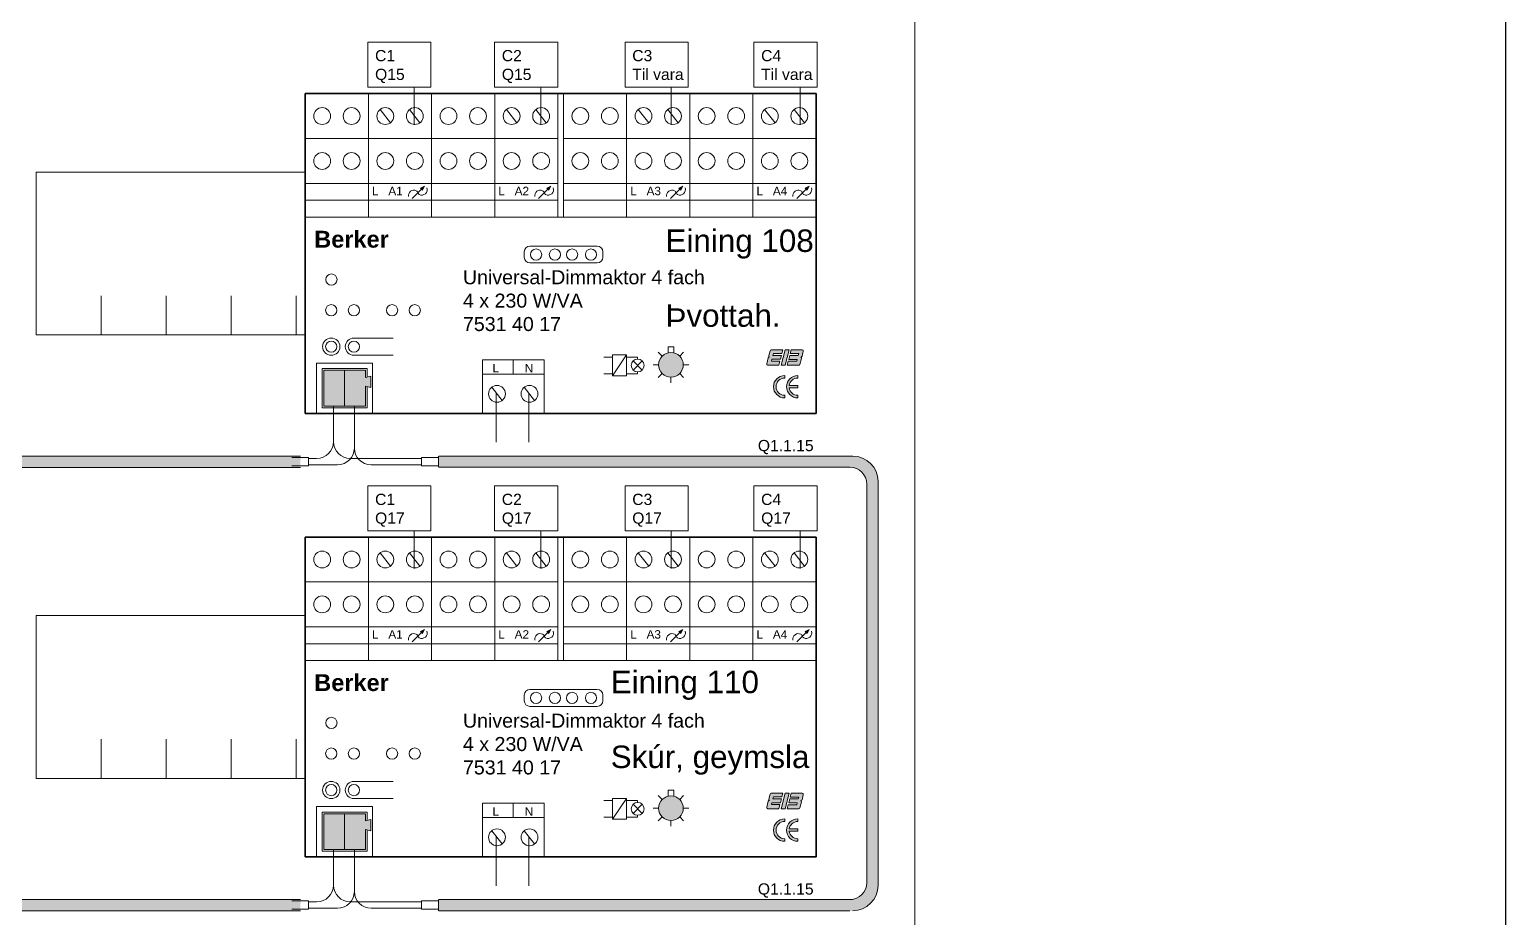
# Model space of a CAD drawing. Header units: millimetres. Extents: x -242231 to 419123, y -2399 to 525285.
# Drawn here: x -47420 to -42121, y 170437 to 173626 of the extents above; entities that cross this region are included whole.
import ezdxf

# ---------------------------------------------------------------- set-up
doc = ezdxf.new("R2010")
doc.units = ezdxf.units.MM
for name, color, linetype, lineweight in [('R-635 Töfluteikning', 7, 'Continuous', 15), ('R-635 Töfluteikning dinskinna', 32, 'Continuous', 15), ('R-635 Töfluteikning þunt', 251, 'Continuous', 20), ('R-635 Töfluteikning þykkt', 7, 'Continuous', 35), ('Texti', 3, 'Continuous', 20)]:
    doc.layers.add(name, color=color, linetype=linetype, lineweight=lineweight)
doc.styles.get("Standard").update_dxf_attribs({"font": 'arial.ttf'})

msp = doc.modelspace()

# ---------------------------------------------------------------- hatches: boundary and pattern name
at = {"layer": 'R-635 Töfluteikning'}
h = msp.add_hatch(color=256, dxfattribs=at)
h.dxf.hatch_style = 1
h.paths.add_polyline_path([(-46001.329, 173063.778), (-46015.755, 173056.699), (-46008.407, 173049.351)])
h = msp.add_hatch(color=256, dxfattribs=at)
h.dxf.hatch_style = 1
h.paths.add_polyline_path([(-45547.819, 173063.778), (-45562.245, 173056.699), (-45554.897, 173049.351)])
h = msp.add_hatch(color=256, dxfattribs=at)
h.dxf.hatch_style = 1
h.paths.add_polyline_path([(-45074.307, 173063.778), (-45088.733, 173056.699), (-45081.385, 173049.351)])
h = msp.add_hatch(color=256, dxfattribs=at)
h.dxf.hatch_style = 1
h.paths.add_polyline_path([(-44620.797, 173063.778), (-44635.224, 173056.699), (-44627.876, 173049.351)])
h = msp.add_hatch(color=256, dxfattribs=at)
h.dxf.hatch_style = 1
h.paths.add_polyline_path([(-45072.395, 172422.105, 1), (-45160.854, 172422.105, 1)])
h = msp.add_hatch(color=5, dxfattribs=at)
h.dxf.hatch_style = 1
h.paths.add_polyline_path([(-44756.719, 172475.709, 0.34332994), (-44760.627, 172472.667), (-44765.055, 172455.171, 0.40171035), (-44762.303, 172450.32, 0.38359925), (-44767.173, 172446.805), (-44772.579, 172425.447, 0.4888375), (-44768.671, 172420.427), (-44728.899, 172420.427), (-44725.239, 172434.885), (-44755.943, 172434.885), (-44754.076, 172441.961), (-44723.448, 172441.961), (-44719.916, 172455.915), (-44750.394, 172455.915), (-44748.687, 172462.384), (-44718.278, 172462.384), (-44714.906, 172475.709)])
h.paths.add_polyline_path([(-44720.554, 172420.427), (-44706.624, 172420.427), (-44692.63, 172475.709), (-44706.56, 172475.709)])
h.paths.add_polyline_path([(-44685.381, 172475.709), (-44688.801, 172462.199), (-44658.097, 172462.199), (-44659.734, 172455.73), (-44690.212, 172455.73), (-44693.894, 172441.776), (-44663.19, 172441.776), (-44665.057, 172434.7), (-44695.761, 172434.7), (-44699.374, 172420.427), (-44657.477, 172420.427, 0.34332994), (-44653.569, 172423.469), (-44648.228, 172444.568, 0.35094923), (-44650.315, 172449.154), (-44650.095, 172449.589, 0.34332994), (-44646.187, 172452.631), (-44641.617, 172470.689, 0.4888375), (-44645.525, 172475.709)])
h = msp.add_hatch(color=3, dxfattribs=at)
h.dxf.hatch_style = 1
h.paths.add_polyline_path([(-46362.467, 172273.164), (-46287.89, 172273.164), (-46287.89, 172402.162), (-46362.467, 172402.162)])
h = msp.add_hatch(color=1, dxfattribs=at)
h.dxf.hatch_style = 1
h.paths.add_polyline_path([(-46213.313, 172345.435), (-46193.817, 172340.589), (-46193.817, 172380.901), (-46213.313, 172376.056), (-46213.313, 172402.162), (-46287.89, 172402.162), (-46287.89, 172273.164), (-46213.313, 172273.164)])
h = msp.add_hatch(color=256, dxfattribs=at)
h.dxf.hatch_style = 1
h.paths.add_polyline_path([(-44708.413, 172303.242), (-44708.413, 172312.66, -1), (-44708.413, 172374.449), (-44708.413, 172383.866, 1)])
h.paths.add_polyline_path([(-44661.439, 172374.449), (-44661.439, 172383.866, 1), (-44661.439, 172303.242), (-44661.439, 172312.66, -0.37450812), (-44692.043, 172339.322), (-44661.439, 172339.322), (-44661.439, 172347.787), (-44692.043, 172347.787, -0.37450812)])
h = msp.add_hatch(color=3, dxfattribs=at)
h.dxf.hatch_style = 1
h.paths.add_polyline_path([(-46446.914, 172053.432), (-46446.914, 172073.588), (-46446.128, 172093.744), (-49920.218, 172093.744), (-49920.218, 172073.588), (-49920.218, 172053.432)])
h = msp.add_hatch(color=3, dxfattribs=at)
h.dxf.hatch_style = 1
edge = h.paths.add_edge_path()
edge.add_line((-45949.67, 172092.683), (-45949.444, 172052.371))
edge.add_line((-45949.444, 172052.371), (-44552.077, 172052.371))
edge.add_line((-44552.077, 172052.371), (-44473.619, 172052.371))
edge.add_arc((-44473.619, 171991.903), 60.468, 0, 90, ccw=False)
edge.add_line((-44413.151, 171991.903), (-44413.151, 170560.829))
edge.add_arc((-44473.619, 170560.829), 60.468, 270, 360, ccw=False)
edge.add_line((-44473.619, 170500.361), (-45948.921, 170500.361))
edge.add_line((-45948.921, 170500.361), (-45948.921, 170480.205))
edge.add_line((-45948.921, 170480.205), (-45948.921, 170460.049))
edge.add_line((-45948.921, 170460.049), (-44463.541, 170460.049))
edge.add_arc((-44463.541, 170550.751), 90.702, 270, 360)
edge.add_line((-44372.839, 170550.751), (-44372.839, 172001.981))
edge.add_arc((-44463.541, 172001.981), 90.702, 0, 90)
edge.add_line((-44463.541, 172092.683), (-45949.67, 172092.683))
h = msp.add_hatch(color=256, dxfattribs=at)
h.dxf.hatch_style = 1
h.paths.add_polyline_path([(-46001.329, 171471.408), (-46015.755, 171464.329), (-46008.407, 171456.981)])
h = msp.add_hatch(color=256, dxfattribs=at)
h.dxf.hatch_style = 1
h.paths.add_polyline_path([(-45547.819, 171471.408), (-45562.245, 171464.329), (-45554.897, 171456.981)])
h = msp.add_hatch(color=256, dxfattribs=at)
h.dxf.hatch_style = 1
h.paths.add_polyline_path([(-45074.307, 171471.408), (-45088.733, 171464.329), (-45081.385, 171456.981)])
h = msp.add_hatch(color=256, dxfattribs=at)
h.dxf.hatch_style = 1
h.paths.add_polyline_path([(-44620.797, 171471.408), (-44635.224, 171464.329), (-44627.876, 171456.981)])
h = msp.add_hatch(color=256, dxfattribs=at)
h.dxf.hatch_style = 1
h.paths.add_polyline_path([(-45072.395, 170829.735, 1), (-45160.854, 170829.735, 1)])
h = msp.add_hatch(color=5, dxfattribs=at)
h.dxf.hatch_style = 1
h.paths.add_polyline_path([(-44756.719, 170883.339, 0.34332994), (-44760.627, 170880.297), (-44765.055, 170862.801, 0.40171035), (-44762.303, 170857.95, 0.38359925), (-44767.173, 170854.435), (-44772.579, 170833.077, 0.4888375), (-44768.671, 170828.057), (-44728.899, 170828.057), (-44725.239, 170842.515), (-44755.943, 170842.515), (-44754.076, 170849.591), (-44723.448, 170849.591), (-44719.916, 170863.545), (-44750.394, 170863.545), (-44748.687, 170870.014), (-44718.278, 170870.014), (-44714.906, 170883.339)])
h.paths.add_polyline_path([(-44720.554, 170828.057), (-44706.624, 170828.057), (-44692.63, 170883.339), (-44706.56, 170883.339)])
h.paths.add_polyline_path([(-44685.381, 170883.339), (-44688.801, 170869.829), (-44658.097, 170869.829), (-44659.734, 170863.36), (-44690.212, 170863.36), (-44693.894, 170849.406), (-44663.19, 170849.406), (-44665.057, 170842.33), (-44695.761, 170842.33), (-44699.374, 170828.057), (-44657.477, 170828.057, 0.34332994), (-44653.569, 170831.099), (-44648.228, 170852.198, 0.35094923), (-44650.315, 170856.784), (-44650.095, 170857.219, 0.34332994), (-44646.187, 170860.261), (-44641.617, 170878.319, 0.4888375), (-44645.525, 170883.339)])
h = msp.add_hatch(color=3, dxfattribs=at)
h.dxf.hatch_style = 1
h.paths.add_polyline_path([(-46362.467, 170680.794), (-46287.89, 170680.794), (-46287.89, 170809.792), (-46362.467, 170809.792)])
h = msp.add_hatch(color=1, dxfattribs=at)
h.dxf.hatch_style = 1
h.paths.add_polyline_path([(-46213.313, 170753.065), (-46193.817, 170748.22), (-46193.817, 170788.532), (-46213.313, 170783.686), (-46213.313, 170809.792), (-46287.89, 170809.792), (-46287.89, 170680.794), (-46213.313, 170680.794)])
h = msp.add_hatch(color=256, dxfattribs=at)
h.dxf.hatch_style = 1
h.paths.add_polyline_path([(-44708.413, 170710.872), (-44708.413, 170720.29, -1), (-44708.413, 170782.079), (-44708.413, 170791.496, 1)])
h.paths.add_polyline_path([(-44661.439, 170782.079), (-44661.439, 170791.496, 1), (-44661.439, 170710.872), (-44661.439, 170720.29, -0.37450812), (-44692.043, 170746.952), (-44661.439, 170746.952), (-44661.439, 170755.417), (-44692.043, 170755.417, -0.37450812)])
h = msp.add_hatch(color=3, dxfattribs=at)
h.dxf.hatch_style = 1
h.paths.add_polyline_path([(-46446.914, 170461.244), (-46446.914, 170481.4), (-46446.128, 170501.556), (-49920.218, 170501.556), (-49920.218, 170481.4), (-49920.218, 170461.244)])

# ---------------------------------------------------------------- linework, layer by layer
at = {"color": 7, "linetype": 'Continuous', "lineweight": 25}
msp.add_line((-42120.554, 182180.713), (-42120.554, 166182.861), dxfattribs=at)
at = {"layer": 'R-635 Töfluteikning'}
for p, q in [((-44241.144, 180472.786), (-44241.144, 168208.62)), ((-46204.977, 173419.472), (-46204.977, 173580.72)), ((-46204.977, 173580.72), (-45978.223, 173580.72)), ((-45978.223, 173580.72), (-45978.223, 173419.472)), ((-45749.995, 173419.472), (-45749.995, 173580.72)), ((-45749.995, 173580.72), (-45523.24, 173580.72)), ((-45523.24, 173580.72), (-45523.24, 173419.472)), ((-45281.629, 173419.472), (-45281.629, 173580.72)), ((-45281.629, 173580.72), (-45054.875, 173580.72)), ((-45054.875, 173580.72), (-45054.875, 173419.472)), ((-44818.94, 173419.472), (-44818.94, 173580.72)), ((-44818.94, 173580.72), (-44592.185, 173580.72)), ((-44592.185, 173580.72), (-44592.185, 173419.472)), ((-45978.223, 173419.472), (-46204.977, 173419.472)), ((-46202.712, 172952.557), (-46202.712, 173395.988)), ((-46038.69, 173284.436), (-46038.69, 173419.472)), ((-45975.957, 173395.988), (-45975.957, 172952.557)), ((-45523.24, 173419.472), (-45749.995, 173419.472)), ((-45749.202, 172952.557), (-45749.202, 173395.988)), ((-45583.708, 173284.436), (-45583.708, 173419.472)), ((-45522.447, 172952.557), (-45522.447, 173395.988)), ((-45502.445, 172952.557), (-45502.445, 173395.988)), ((-45054.875, 173419.472), (-45281.629, 173419.472)), ((-45275.69, 172952.557), (-45275.69, 173395.988)), ((-45115.342, 173284.436), (-45115.342, 173419.472)), ((-45048.935, 173395.988), (-45048.935, 172952.557)), ((-44822.18, 172952.557), (-44822.18, 173395.988)), ((-44592.185, 173419.472), (-44818.94, 173419.472)), ((-44652.653, 173284.436), (-44652.653, 173419.472)), ((-46429.466, 173234.74), (-45522.447, 173234.74)), ((-45502.445, 173234.74), (-44595.425, 173234.74)), ((-46429.466, 173073.492), (-45522.447, 173073.492)), ((-45502.445, 173073.492), (-44595.425, 173073.492)), ((-46429.466, 173013.024), (-45522.447, 173013.024)), ((-46045.413, 173019.693), (-46012.081, 173053.025)), ((-46001.329, 173063.778), (-46015.755, 173056.699)), ((-46015.755, 173056.699), (-46008.407, 173049.351)), ((-46001.329, 173063.778), (-46008.407, 173049.351)), ((-45591.903, 173019.693), (-45558.571, 173053.025)), ((-45547.819, 173063.778), (-45562.245, 173056.699)), ((-45562.245, 173056.699), (-45554.897, 173049.351)), ((-45547.819, 173063.778), (-45554.897, 173049.351)), ((-44595.425, 173013.024), (-45502.445, 173013.024)), ((-45118.391, 173019.693), (-45085.059, 173053.025)), ((-45074.307, 173063.778), (-45088.733, 173056.699)), ((-45088.733, 173056.699), (-45081.385, 173049.351)), ((-45074.307, 173063.778), (-45081.385, 173049.351)), ((-44664.882, 173019.693), (-44631.55, 173053.025)), ((-44620.797, 173063.778), (-44635.224, 173056.699)), ((-44635.224, 173056.699), (-44627.876, 173049.351)), ((-44620.797, 173063.778), (-44627.876, 173049.351)), ((-46429.466, 172952.557), (-44595.425, 172952.557)), ((-45643.383, 172828.213), (-45643.383, 172808.057)), ((-45502.291, 172848.369), (-45623.227, 172848.369)), ((-45502.291, 172848.369), (-45381.355, 172848.369)), ((-45361.199, 172828.213), (-45361.199, 172808.057)), ((-45381.355, 172787.901), (-45623.227, 172787.901)), ((-46254.868, 172518.187), (-46113.776, 172518.187)), ((-45106.546, 172486.49), (-45126.702, 172486.49)), ((-45126.702, 172486.49), (-45126.702, 172465.171)), ((-45106.546, 172486.49), (-45106.546, 172465.171)), ((-46254.868, 172456.443), (-46113.776, 172456.443)), ((-45793.852, 172388.189), (-45793.852, 172440.431)), ((-45793.852, 172440.431), (-45572.136, 172440.431)), ((-45682.994, 172440.431), (-45682.994, 172388.189)), ((-45572.136, 172440.431), (-45572.136, 172388.189)), ((-45357.248, 172450.032), (-45327.014, 172450.032)), ((-45357.248, 172450.032), (-45327.014, 172450.032)), ((-45327.014, 172457.406), (-45327.014, 172382.191)), ((-45327.014, 172457.406), (-45276.624, 172457.406)), ((-45327.014, 172382.191), (-45276.624, 172457.406)), ((-45276.624, 172382.191), (-45276.624, 172457.406)), ((-45276.624, 172450.032), (-45236.312, 172450.032)), ((-45219.944, 172403.431), (-45252.679, 172436.166)), ((-45252.679, 172403.431), (-45219.944, 172436.166)), ((-45236.312, 172450.032), (-45236.312, 172442.946)), ((-45147.899, 172453.38), (-45162.152, 172467.632)), ((-45085.349, 172453.38), (-45071.097, 172467.632)), ((-46389.154, 172247.097), (-46389.154, 172428.501)), ((-46389.154, 172428.501), (-46187.595, 172428.501)), ((-46362.952, 172273.3), (-46362.952, 172402.298)), ((-46362.952, 172402.298), (-46213.797, 172402.298)), ((-46288.375, 172402.298), (-46288.375, 172273.3)), ((-46213.797, 172402.298), (-46213.797, 172376.192)), ((-46213.797, 172376.192), (-46194.301, 172381.038)), ((-46194.301, 172381.038), (-46194.301, 172340.726)), ((-46187.595, 172428.501), (-46187.595, 172247.097)), ((-45793.852, 172247.097), (-45793.852, 172388.189)), ((-45793.852, 172388.189), (-45572.136, 172388.189)), ((-45572.136, 172388.189), (-45572.136, 172247.097)), ((-45327.014, 172389.564), (-45357.248, 172389.564)), ((-45327.014, 172382.191), (-45276.624, 172382.191)), ((-45236.312, 172389.564), (-45276.624, 172389.564)), ((-45236.312, 172396.651), (-45236.312, 172389.564)), ((-45160.854, 172422.105), (-45181.01, 172422.105)), ((-45147.899, 172390.83), (-45162.152, 172376.577)), ((-45116.624, 172377.875), (-45116.624, 172357.719)), ((-45085.349, 172390.83), (-45071.097, 172376.577)), ((-45072.395, 172422.105), (-45052.239, 172422.105)), ((-44708.413, 172374.449), (-44708.413, 172383.866)), ((-44661.439, 172374.449), (-44661.439, 172383.866)), ((-46213.797, 172345.571), (-46213.797, 172273.3)), ((-46213.797, 172345.571), (-46194.301, 172340.726)), ((-44692.043, 172347.787), (-44661.439, 172347.787)), ((-44692.043, 172339.322), (-44661.439, 172339.322)), ((-44661.439, 172339.322), (-44661.439, 172347.787)), ((-46362.952, 172273.3), (-46213.797, 172273.3)), ((-44708.413, 172303.242), (-44708.413, 172312.66)), ((-44661.439, 172303.242), (-44661.439, 172312.66)), ((-46417.392, 172089.37), (-46477.86, 172089.37)), ((-46417.392, 172059.136), (-46477.86, 172059.136)), ((-46417.392, 172089.37), (-46417.392, 172059.136)), ((-46011.765, 172089.37), (-46011.765, 172059.136)), ((-46011.765, 172089.37), (-45951.297, 172089.37)), ((-46011.765, 172059.136), (-45951.297, 172059.136)), ((-46204.977, 171825.878), (-46204.977, 171987.126)), ((-46204.977, 171987.126), (-45978.223, 171987.126)), ((-45978.223, 171987.126), (-45978.223, 171825.878)), ((-45749.995, 171825.878), (-45749.995, 171987.126)), ((-45749.995, 171987.126), (-45523.24, 171987.126)), ((-45523.24, 171987.126), (-45523.24, 171825.878)), ((-45281.629, 171825.878), (-45281.629, 171987.126)), ((-45281.629, 171987.126), (-45054.875, 171987.126)), ((-45054.875, 171987.126), (-45054.875, 171825.878)), ((-44818.94, 171825.878), (-44818.94, 171987.126)), ((-44818.94, 171987.126), (-44592.185, 171987.126)), ((-44592.185, 171987.126), (-44592.185, 171825.878)), ((-45978.223, 171825.878), (-46204.977, 171825.878)), ((-46202.712, 171360.187), (-46202.712, 171803.618)), ((-46038.69, 171690.842), (-46038.69, 171825.878)), ((-45975.957, 171803.618), (-45975.957, 171360.187)), ((-45523.24, 171825.878), (-45749.995, 171825.878)), ((-45749.202, 171360.187), (-45749.202, 171803.618)), ((-45583.708, 171690.842), (-45583.708, 171825.878)), ((-45522.447, 171360.187), (-45522.447, 171803.618)), ((-45502.445, 171360.187), (-45502.445, 171803.618)), ((-45054.875, 171825.878), (-45281.629, 171825.878)), ((-45275.69, 171360.187), (-45275.69, 171803.618)), ((-45115.342, 171690.842), (-45115.342, 171825.878)), ((-45048.935, 171803.618), (-45048.935, 171360.187)), ((-44822.18, 171360.187), (-44822.18, 171803.618)), ((-44592.185, 171825.878), (-44818.94, 171825.878)), ((-44652.653, 171690.842), (-44652.653, 171825.878)), ((-46429.466, 171642.37), (-45522.447, 171642.37)), ((-45502.445, 171642.37), (-44595.425, 171642.37)), ((-46429.466, 171481.122), (-45522.447, 171481.122)), ((-45502.445, 171481.122), (-44595.425, 171481.122)), ((-46045.413, 171427.323), (-46012.081, 171460.655)), ((-46001.329, 171471.408), (-46015.755, 171464.329)), ((-46015.755, 171464.329), (-46008.407, 171456.981)), ((-46001.329, 171471.408), (-46008.407, 171456.981)), ((-45591.903, 171427.323), (-45558.571, 171460.655)), ((-45547.819, 171471.408), (-45562.245, 171464.329)), ((-45562.245, 171464.329), (-45554.897, 171456.981)), ((-45547.819, 171471.408), (-45554.897, 171456.981)), ((-45118.391, 171427.323), (-45085.059, 171460.655)), ((-45074.307, 171471.408), (-45088.733, 171464.329)), ((-45088.733, 171464.329), (-45081.385, 171456.981)), ((-45074.307, 171471.408), (-45081.385, 171456.981)), ((-44664.882, 171427.323), (-44631.55, 171460.655)), ((-44620.797, 171471.408), (-44635.224, 171464.329)), ((-44635.224, 171464.329), (-44627.876, 171456.981)), ((-44620.797, 171471.408), (-44627.876, 171456.981)), ((-46429.466, 171420.655), (-45522.447, 171420.655)), ((-44595.425, 171420.655), (-45502.445, 171420.655)), ((-46429.466, 171360.187), (-44595.425, 171360.187)), ((-45643.383, 171235.843), (-45643.383, 171215.687)), ((-45502.291, 171255.999), (-45623.227, 171255.999)), ((-45502.291, 171255.999), (-45381.355, 171255.999)), ((-45361.199, 171235.843), (-45361.199, 171215.687)), ((-45381.355, 171195.531), (-45623.227, 171195.531)), ((-46254.868, 170925.817), (-46113.776, 170925.817)), ((-45106.546, 170894.12), (-45126.702, 170894.12)), ((-45126.702, 170894.12), (-45126.702, 170872.801)), ((-45106.546, 170894.12), (-45106.546, 170872.801)), ((-46254.868, 170864.073), (-46113.776, 170864.073)), ((-45793.852, 170795.819), (-45793.852, 170848.061)), ((-45793.852, 170848.061), (-45572.136, 170848.061)), ((-45682.994, 170848.061), (-45682.994, 170795.819)), ((-45572.136, 170848.061), (-45572.136, 170795.819)), ((-45357.248, 170857.662), (-45327.014, 170857.662)), ((-45357.248, 170857.662), (-45327.014, 170857.662)), ((-45327.014, 170865.036), (-45327.014, 170789.821)), ((-45327.014, 170865.036), (-45276.624, 170865.036)), ((-45327.014, 170789.821), (-45276.624, 170865.036)), ((-45276.624, 170789.821), (-45276.624, 170865.036)), ((-45276.624, 170857.662), (-45236.312, 170857.662)), ((-45219.944, 170811.061), (-45252.679, 170843.796)), ((-45252.679, 170811.061), (-45219.944, 170843.796)), ((-45236.312, 170857.662), (-45236.312, 170850.576)), ((-45147.899, 170861.01), (-45162.152, 170875.262)), ((-45085.349, 170861.01), (-45071.097, 170875.262)), ((-46389.154, 170654.727), (-46389.154, 170836.131)), ((-46389.154, 170836.131), (-46187.595, 170836.131)), ((-46362.952, 170680.93), (-46362.952, 170809.928)), ((-46362.952, 170809.928), (-46213.797, 170809.928)), ((-46288.375, 170809.928), (-46288.375, 170680.93)), ((-46213.797, 170809.928), (-46213.797, 170783.822)), ((-46213.797, 170783.822), (-46194.301, 170788.668)), ((-46194.301, 170788.668), (-46194.301, 170748.356)), ((-46187.595, 170836.131), (-46187.595, 170654.727)), ((-45793.852, 170654.727), (-45793.852, 170795.819)), ((-45793.852, 170795.819), (-45572.136, 170795.819)), ((-45572.136, 170795.819), (-45572.136, 170654.727)), ((-45327.014, 170797.194), (-45357.248, 170797.194)), ((-45327.014, 170789.821), (-45276.624, 170789.821)), ((-45236.312, 170797.194), (-45276.624, 170797.194)), ((-45236.312, 170804.281), (-45236.312, 170797.194)), ((-45160.854, 170829.735), (-45181.01, 170829.735)), ((-45147.899, 170798.46), (-45162.152, 170784.207)), ((-45085.349, 170798.46), (-45071.097, 170784.207)), ((-45072.395, 170829.735), (-45052.239, 170829.735)), ((-44708.413, 170782.079), (-44708.413, 170791.496)), ((-44661.439, 170782.079), (-44661.439, 170791.496)), ((-46213.797, 170753.201), (-46213.797, 170680.93)), ((-46213.797, 170753.201), (-46194.301, 170748.356)), ((-45116.624, 170785.505), (-45116.624, 170765.349)), ((-44692.043, 170755.417), (-44661.439, 170755.417)), ((-44692.043, 170746.952), (-44661.439, 170746.952)), ((-44661.439, 170746.952), (-44661.439, 170755.417)), ((-46362.952, 170680.93), (-46213.797, 170680.93)), ((-44708.413, 170710.872), (-44708.413, 170720.29)), ((-44661.439, 170710.872), (-44661.439, 170720.29)), ((-46417.392, 170497), (-46477.86, 170497)), ((-46417.392, 170497), (-46417.392, 170466.766)), ((-46011.765, 170497), (-46011.765, 170466.766)), ((-46011.765, 170497), (-45951.297, 170497)), ((-46417.392, 170466.766), (-46477.86, 170466.766)), ((-46011.765, 170466.766), (-45951.297, 170466.766))]:
    msp.add_line(p, q, dxfattribs=at)
at = {"layer": 'R-635 Töfluteikning', "color": 5}
for p, q in [((-44767.096, 172447.109), (-44772.579, 172425.447)), ((-44760.627, 172472.667), (-44765.055, 172455.171)), ((-44762.449, 172450.367), (-44762.46, 172450.334)), ((-44756.719, 172475.709), (-44714.906, 172475.709)), ((-44754.076, 172441.961), (-44755.943, 172434.885)), ((-44725.239, 172434.885), (-44755.943, 172434.885)), ((-44723.372, 172441.961), (-44754.076, 172441.961)), ((-44748.687, 172462.384), (-44750.394, 172455.915)), ((-44750.394, 172455.915), (-44719.916, 172455.915)), ((-44718.278, 172462.384), (-44748.687, 172462.384)), ((-44725.239, 172434.885), (-44728.899, 172420.427)), ((-44719.916, 172455.915), (-44723.448, 172441.961)), ((-44706.56, 172475.709), (-44720.554, 172420.427)), ((-44714.906, 172475.709), (-44718.278, 172462.384)), ((-44692.63, 172475.709), (-44706.624, 172420.427)), ((-44706.56, 172475.709), (-44692.63, 172475.709)), ((-44695.761, 172434.7), (-44699.374, 172420.427)), ((-44665.057, 172434.7), (-44695.761, 172434.7)), ((-44690.212, 172455.73), (-44693.894, 172441.776)), ((-44663.19, 172441.776), (-44693.894, 172441.776)), ((-44690.212, 172455.73), (-44659.734, 172455.73)), ((-44685.381, 172475.709), (-44688.801, 172462.199)), ((-44658.097, 172462.199), (-44688.801, 172462.199)), ((-44685.381, 172475.709), (-44645.525, 172475.709)), ((-44663.19, 172441.776), (-44665.057, 172434.7)), ((-44658.097, 172462.199), (-44659.734, 172455.73)), ((-44653.569, 172423.469), (-44648.228, 172444.568)), ((-44650.095, 172449.589), (-44650.315, 172449.154)), ((-44641.617, 172470.689), (-44646.187, 172452.631)), ((-44728.899, 172420.427), (-44768.671, 172420.427)), ((-44706.624, 172420.427), (-44720.554, 172420.427)), ((-44699.374, 172420.427), (-44657.477, 172420.427)), ((-45627.494, 172318.773), (-45627.494, 172143.745)), ((-44767.096, 170854.739), (-44772.579, 170833.077)), ((-44760.627, 170880.297), (-44765.055, 170862.801)), ((-44762.449, 170857.997), (-44762.46, 170857.964)), ((-44756.719, 170883.339), (-44714.906, 170883.339)), ((-44754.076, 170849.591), (-44755.943, 170842.515)), ((-44725.239, 170842.515), (-44755.943, 170842.515)), ((-44723.372, 170849.591), (-44754.076, 170849.591)), ((-44748.687, 170870.014), (-44750.394, 170863.545)), ((-44750.394, 170863.545), (-44719.916, 170863.545)), ((-44718.278, 170870.014), (-44748.687, 170870.014)), ((-44725.239, 170842.515), (-44728.899, 170828.057)), ((-44719.916, 170863.545), (-44723.448, 170849.591)), ((-44706.56, 170883.339), (-44720.554, 170828.057)), ((-44714.906, 170883.339), (-44718.278, 170870.014)), ((-44692.63, 170883.339), (-44706.624, 170828.057)), ((-44706.56, 170883.339), (-44692.63, 170883.339)), ((-44695.761, 170842.33), (-44699.374, 170828.057)), ((-44665.057, 170842.33), (-44695.761, 170842.33)), ((-44690.212, 170863.36), (-44693.894, 170849.406)), ((-44663.19, 170849.406), (-44693.894, 170849.406)), ((-44690.212, 170863.36), (-44659.734, 170863.36)), ((-44685.381, 170883.339), (-44688.801, 170869.829)), ((-44658.097, 170869.829), (-44688.801, 170869.829)), ((-44685.381, 170883.339), (-44645.525, 170883.339)), ((-44663.19, 170849.406), (-44665.057, 170842.33)), ((-44658.097, 170869.829), (-44659.734, 170863.36)), ((-44653.569, 170831.099), (-44648.228, 170852.198)), ((-44650.095, 170857.219), (-44650.315, 170856.784)), ((-44641.617, 170878.319), (-44646.187, 170860.261)), ((-44728.899, 170828.057), (-44768.671, 170828.057)), ((-44706.624, 170828.057), (-44720.554, 170828.057)), ((-44699.374, 170828.057), (-44657.477, 170828.057)), ((-45627.494, 170726.403), (-45627.494, 170551.376))]:
    msp.add_line(p, q, dxfattribs=at)
at = {"layer": 'R-635 Töfluteikning', "color": 3}
for p, q in [((-46328.203, 172274.655), (-46328.203, 172146.137)), ((-46446.128, 172093.744), (-49920.218, 172093.744)), ((-46417.392, 172085.669), (-46388.671, 172085.669)), ((-46011.765, 172085.669), (-46267.735, 172085.669)), ((-45951.297, 172074.253), (-45951.297, 172094.409)), ((-45951.297, 172074.253), (-45951.297, 172054.097)), ((-45950.38, 172094.409), (-44836.005, 172094.409)), ((-44922.87, 172094.409), (-44463.956, 172094.409)), ((-44922.87, 172094.409), (-44871.658, 172094.409)), ((-49920.218, 172053.432), (-46447.011, 172053.432)), ((-45949.444, 172054.097), (-44871.371, 172054.097)), ((-44922.87, 172054.097), (-44474.034, 172054.097)), ((-44922.87, 172054.097), (-44860.236, 172054.097)), ((-44413.566, 171993.629), (-44413.566, 170562.554)), ((-44373.254, 172003.707), (-44373.254, 170552.476)), ((-46328.203, 170682.285), (-46328.203, 170553.767)), ((-46446.128, 170501.556), (-49920.218, 170501.556)), ((-46417.392, 170493.3), (-46388.671, 170493.3)), ((-46011.765, 170493.3), (-46267.735, 170493.3)), ((-45951.297, 170481.883), (-45951.297, 170502.039)), ((-45951.297, 170481.883), (-45951.297, 170461.727)), ((-45950.38, 170502.039), (-44873.265, 170502.039)), ((-44922.87, 170502.039), (-44463.956, 170502.039)), ((-44922.87, 170502.039), (-44871.658, 170502.039)), ((-49920.218, 170461.244), (-46447.011, 170461.244)), ((-45949.444, 170461.727), (-44901.461, 170461.727)), ((-44922.87, 170461.727), (-44474.034, 170461.727)), ((-44922.87, 170461.727), (-44860.236, 170461.727))]:
    msp.add_line(p, q, dxfattribs=at)
at = {"layer": 'R-635 Töfluteikning', "color": 1}
for p, q in [((-46253.389, 172274.655), (-46253.389, 172123.304)), ((-46417.392, 172062.836), (-46313.857, 172062.836)), ((-46011.765, 172062.836), (-46192.921, 172062.836)), ((-46253.389, 170682.285), (-46253.389, 170530.934)), ((-46417.392, 170470.466), (-46313.857, 170470.466)), ((-46011.765, 170470.466), (-46192.921, 170470.466))]:
    msp.add_line(p, q, dxfattribs=at)
at = {"layer": 'R-635 Töfluteikning', "color": 36}
for p, q in [((-45744.092, 172318.773), (-45744.092, 172143.745)), ((-45744.092, 170726.403), (-45744.092, 170551.376))]:
    msp.add_line(p, q, dxfattribs=at)
at = {"layer": 'R-635 Töfluteikning'}
for centre, radius in [((-46368.998, 173315.364), 30.234), ((-46263.18, 173315.364), 30.234), ((-46142.244, 173315.364), 30.234), ((-46036.425, 173315.364), 30.234), ((-45915.489, 173315.364), 30.234), ((-45809.67, 173315.364), 30.234), ((-45688.734, 173315.364), 30.234), ((-45582.915, 173315.364), 30.234), ((-45441.977, 173315.364), 30.234), ((-45336.158, 173315.364), 30.234), ((-45215.222, 173315.364), 30.234), ((-45109.403, 173315.364), 30.234), ((-44988.467, 173315.364), 30.234), ((-44882.648, 173315.364), 30.234), ((-44761.712, 173315.364), 30.234), ((-44655.893, 173315.364), 30.234), ((-46368.998, 173154.116), 30.234), ((-46263.18, 173154.116), 30.234), ((-46142.244, 173154.116), 30.234), ((-46036.425, 173154.116), 30.234), ((-45915.489, 173154.116), 30.234), ((-45809.67, 173154.116), 30.234), ((-45688.734, 173154.116), 30.234), ((-45582.915, 173154.116), 30.234), ((-45441.977, 173154.116), 30.234), ((-45336.158, 173154.116), 30.234), ((-45215.222, 173154.116), 30.234), ((-45109.403, 173154.116), 30.234), ((-44988.467, 173154.116), 30.234), ((-44882.648, 173154.116), 30.234), ((-44761.712, 173154.116), 30.234), ((-44655.893, 173154.116), 30.234), ((-45600.692, 172818.135), 20.156), ((-45533.172, 172818.135), 20.156), ((-45471.41, 172818.135), 20.156), ((-45403.891, 172818.135), 20.156), ((-46335.56, 172728.343), 20.156), ((-46336.256, 172618.241), 20.156), ((-46254.868, 172618.241), 20.156), ((-46117.739, 172618.241), 20.156), ((-46036.351, 172618.241), 20.156), ((-46336.256, 172487.315), 30.872), ((-46336.256, 172487.315), 20.156), ((-46254.868, 172487.315), 20.156), ((-45236.312, 172419.798), 23.147), ((-45116.624, 172422.105), 44.23), ((-45741.294, 172317.643), 30.234), ((-45624.695, 172317.643), 30.234), ((-46368.998, 171722.994), 30.234), ((-46263.18, 171722.994), 30.234), ((-46142.244, 171722.994), 30.234), ((-46036.425, 171722.994), 30.234), ((-45915.489, 171722.994), 30.234), ((-45809.67, 171722.994), 30.234), ((-45688.734, 171722.994), 30.234), ((-45582.915, 171722.994), 30.234), ((-45441.977, 171722.994), 30.234), ((-45336.158, 171722.994), 30.234), ((-45215.222, 171722.994), 30.234), ((-45109.403, 171722.994), 30.234), ((-44988.467, 171722.994), 30.234), ((-44882.648, 171722.994), 30.234), ((-44761.712, 171722.994), 30.234), ((-44655.893, 171722.994), 30.234), ((-46368.998, 171561.746), 30.234), ((-46263.18, 171561.746), 30.234), ((-46142.244, 171561.746), 30.234), ((-46036.425, 171561.746), 30.234), ((-45915.489, 171561.746), 30.234), ((-45809.67, 171561.746), 30.234), ((-45688.734, 171561.746), 30.234), ((-45582.915, 171561.746), 30.234), ((-45441.977, 171561.746), 30.234), ((-45336.158, 171561.746), 30.234), ((-45215.222, 171561.746), 30.234), ((-45109.403, 171561.746), 30.234), ((-44988.467, 171561.746), 30.234), ((-44882.648, 171561.746), 30.234), ((-44761.712, 171561.746), 30.234), ((-44655.893, 171561.746), 30.234), ((-45600.692, 171225.765), 20.156), ((-45533.172, 171225.765), 20.156), ((-45471.41, 171225.765), 20.156), ((-45403.891, 171225.765), 20.156), ((-46335.56, 171135.973), 20.156), ((-46336.256, 171025.871), 20.156), ((-46254.868, 171025.871), 20.156), ((-46117.739, 171025.871), 20.156), ((-46036.351, 171025.871), 20.156), ((-46336.256, 170894.945), 30.872), ((-46336.256, 170894.945), 20.156), ((-46254.868, 170894.945), 20.156), ((-45236.312, 170827.428), 23.147), ((-45116.624, 170829.735), 44.23), ((-45741.294, 170725.273), 30.234), ((-45624.695, 170725.273), 30.234)]:
    msp.add_circle(centre, radius, dxfattribs=at)
for centre, radius, start, end in [((-46039.587, 173029.194), 19.996, 64.950715, 189.185), ((-46011.609, 173051.68), 19.996, 244.950715, 17.644125), ((-45586.078, 173029.194), 19.996, 64.950715, 189.185), ((-45558.099, 173051.68), 19.996, 244.950715, 17.644125), ((-45112.566, 173029.194), 19.996, 64.950715, 189.185), ((-45084.587, 173051.68), 19.996, 244.950715, 17.644125), ((-44659.056, 173029.194), 19.996, 64.950715, 189.185), ((-44631.078, 173051.68), 19.996, 244.950715, 17.644125), ((-45623.227, 172828.213), 20.156, 90, 180), ((-45623.227, 172808.057), 20.156, 180, 270), ((-45381.355, 172828.213), 20.156, 0, 90), ((-45381.355, 172808.057), 20.156, 270, 0), ((-46254.868, 172487.315), 30.872, 90, 270), ((-44708.413, 172343.554), 40.312, 90, 270), ((-44661.439, 172343.554), 40.312, 90, 270), ((-44708.413, 172343.554), 30.895, 90, 270), ((-44661.439, 172343.554), 30.895, 90, 172.125331), ((-44661.439, 172343.554), 30.895, 187.874669, 270), ((-46039.587, 171436.824), 19.996, 64.950715, 189.185), ((-46011.609, 171459.31), 19.996, 244.950715, 17.644125), ((-45586.078, 171436.824), 19.996, 64.950715, 189.185), ((-45558.099, 171459.31), 19.996, 244.950715, 17.644125), ((-45112.566, 171436.824), 19.996, 64.950715, 189.185), ((-45084.587, 171459.31), 19.996, 244.950715, 17.644125), ((-44659.056, 171436.824), 19.996, 64.950715, 189.185), ((-44631.078, 171459.31), 19.996, 244.950715, 17.644125), ((-45623.227, 171235.843), 20.156, 90, 180), ((-45623.227, 171215.687), 20.156, 180, 270), ((-45381.355, 171235.843), 20.156, 0, 90), ((-45381.355, 171215.687), 20.156, 270, 0), ((-46254.868, 170894.945), 30.872, 90, 270), ((-44708.413, 170751.184), 40.312, 90, 270), ((-44661.439, 170751.184), 40.312, 90, 270), ((-44708.413, 170751.184), 30.895, 90, 270), ((-44661.439, 170751.184), 30.895, 90, 172.125331), ((-44661.439, 170751.184), 30.895, 187.874669, 270)]:
    msp.add_arc(centre, radius, start, end, dxfattribs=at)
at = {"layer": 'R-635 Töfluteikning', "color": 5}
for centre, radius, start, end in [((-44762.784, 172445.856), 4.49, 85.862842, 163.796896), ((-44761.147, 172454.182), 4.031, 165.795524, 251.166797), ((-44756.719, 172471.678), 4.031, 90, 165.795524), ((-44652.136, 172445.558), 4.031, 345.795524, 63.149457), ((-44650.095, 172453.62), 4.031, 270, 345.795524), ((-44645.525, 172471.678), 4.031, 345.795524, 90), ((-44768.671, 172424.458), 4.031, 165.795524, 270), ((-44657.477, 172424.458), 4.031, 270, 345.795524), ((-44762.784, 170853.486), 4.49, 85.862842, 163.796896), ((-44761.147, 170861.812), 4.031, 165.795524, 251.166797), ((-44756.719, 170879.308), 4.031, 90, 165.795524), ((-44652.136, 170853.188), 4.031, 345.795524, 63.149457), ((-44650.095, 170861.25), 4.031, 270, 345.795524), ((-44645.525, 170879.308), 4.031, 345.795524, 90), ((-44768.671, 170832.088), 4.031, 165.795524, 270), ((-44657.477, 170832.088), 4.031, 270, 345.795524)]:
    msp.add_arc(centre, radius, start, end, dxfattribs=at)
at = {"layer": 'R-635 Töfluteikning', "color": 3}
for centre, radius, start, end in [((-46388.671, 172146.137), 60.468, 270, 0), ((-46267.735, 172146.137), 60.468, 180, 270), ((-44463.956, 172003.707), 90.702, 0, 90), ((-44474.034, 171993.629), 60.468, 0, 90), ((-46388.671, 170553.767), 60.468, 270, 0), ((-46267.735, 170553.767), 60.468, 180, 270), ((-44474.034, 170562.554), 60.468, 270, 0), ((-44463.956, 170552.476), 90.702, 270, 0)]:
    msp.add_arc(centre, radius, start, end, dxfattribs=at)
at = {"layer": 'R-635 Töfluteikning', "color": 1}
for centre, start, end in [((-46313.857, 172123.304), 270, 0), ((-46192.921, 172123.304), 180, 270), ((-46313.857, 170530.934), 270, 0), ((-46192.921, 170530.934), 180, 270)]:
    msp.add_arc(centre, 60.468, start, end, dxfattribs=at)
at = {"layer": 'R-635 Töfluteikning'}
for points in [[(-46031.121, 173047.309), (-46026.897, 173043.637), (-46025.271, 173040.317), (-46023.454, 173036.636), (-46020.075, 173033.565)], [(-45577.611, 173047.309), (-45573.387, 173043.637), (-45571.761, 173040.317), (-45569.944, 173036.636), (-45566.565, 173033.565)], [(-45104.099, 173047.309), (-45099.875, 173043.637), (-45098.249, 173040.317), (-45096.432, 173036.636), (-45093.053, 173033.565)], [(-44650.59, 173047.309), (-44646.366, 173043.637), (-44644.739, 173040.317), (-44642.922, 173036.636), (-44639.544, 173033.565)], [(-46031.121, 171454.939), (-46026.897, 171451.267), (-46025.271, 171447.947), (-46023.454, 171444.266), (-46020.075, 171441.195)], [(-45577.611, 171454.939), (-45573.387, 171451.267), (-45571.761, 171447.947), (-45569.944, 171444.266), (-45566.565, 171441.195)], [(-45104.099, 171454.939), (-45099.875, 171451.267), (-45098.249, 171447.947), (-45096.432, 171444.266), (-45093.053, 171441.195)], [(-44650.59, 171454.939), (-44646.366, 171451.267), (-44644.739, 171447.947), (-44642.922, 171444.266), (-44639.544, 171441.195)]]:
    msp.add_spline(points, degree=3, dxfattribs=at)
at = {"layer": 'R-635 Töfluteikning dinskinna'}
for p, q in [((-46427.915, 173113.804), (-47395.556, 173113.804)), ((-47395.556, 172529.281), (-47395.556, 173113.804)), ((-47162.082, 172529.281), (-47162.082, 172670.373)), ((-46928.609, 172529.281), (-46928.609, 172670.373)), ((-46695.135, 172529.281), (-46695.135, 172670.373)), ((-46461.662, 172529.281), (-46461.662, 172670.373)), ((-44595.425, 172529.281), (-44595.425, 172670.373)), ((-47395.556, 172529.281), (-46427.915, 172529.281)), ((-46427.915, 171521.434), (-47395.556, 171521.434)), ((-47395.556, 170936.911), (-47395.556, 171521.434)), ((-47162.082, 170936.911), (-47162.082, 171078.003)), ((-46928.609, 170936.911), (-46928.609, 171078.003)), ((-46695.135, 170936.911), (-46695.135, 171078.003)), ((-46461.662, 170936.911), (-46461.662, 171078.003)), ((-44595.425, 170936.911), (-44595.425, 171078.003)), ((-47395.556, 170936.911), (-46427.915, 170936.911))]:
    msp.add_line(p, q, dxfattribs=at)
at = {"layer": 'R-635 Töfluteikning þunt'}
for p, q in [((-46160.863, 173339.185), (-46123.625, 173291.544)), ((-46055.044, 173339.185), (-46017.806, 173291.544)), ((-45707.353, 173339.185), (-45670.115, 173291.544)), ((-45601.534, 173339.185), (-45564.296, 173291.544)), ((-45233.841, 173339.185), (-45196.603, 173291.544)), ((-45128.022, 173339.185), (-45090.784, 173291.544)), ((-44780.331, 173339.185), (-44743.093, 173291.544)), ((-44674.512, 173339.185), (-44637.274, 173291.544)), ((-46368.998, 172267.253), (-46368.998, 172408.345)), ((-46368.998, 172408.345), (-46207.751, 172408.345)), ((-46207.751, 172408.345), (-46207.751, 172377.695)), ((-46207.751, 172344.069), (-46207.751, 172267.253)), ((-45759.913, 172341.464), (-45722.675, 172293.822)), ((-45643.314, 172341.464), (-45606.076, 172293.822)), ((-46368.998, 172267.253), (-46207.751, 172267.253)), ((-46160.863, 171746.815), (-46123.625, 171699.174)), ((-46055.044, 171746.815), (-46017.806, 171699.174)), ((-45707.353, 171746.815), (-45670.115, 171699.174)), ((-45601.534, 171746.815), (-45564.296, 171699.174)), ((-45233.841, 171746.815), (-45196.603, 171699.174)), ((-45128.022, 171746.815), (-45090.784, 171699.174)), ((-44780.331, 171746.815), (-44743.093, 171699.174)), ((-44674.512, 171746.815), (-44637.274, 171699.174)), ((-46368.998, 170674.883), (-46368.998, 170815.975)), ((-46368.998, 170815.975), (-46207.751, 170815.975)), ((-46207.751, 170815.975), (-46207.751, 170785.325)), ((-46207.751, 170751.699), (-46207.751, 170674.883)), ((-45759.913, 170749.094), (-45722.675, 170701.452)), ((-45643.314, 170749.094), (-45606.076, 170701.452)), ((-46368.998, 170674.883), (-46207.751, 170674.883))]:
    msp.add_line(p, q, dxfattribs=at)
at = {"layer": 'R-635 Töfluteikning þykkt'}
for p, q in [((-46429.466, 173395.988), (-44595.425, 173395.988)), ((-46429.466, 172247.097), (-46429.466, 173395.988)), ((-46429.466, 173395.988), (-46429.466, 172247.097)), ((-44595.425, 173395.988), (-44595.425, 172247.097)), ((-44595.425, 172247.097), (-46429.466, 172247.097)), ((-46429.466, 171803.618), (-44595.425, 171803.618)), ((-46429.466, 170654.727), (-46429.466, 171803.618)), ((-46429.466, 171803.618), (-46429.466, 170654.727)), ((-44595.425, 171803.618), (-44595.425, 170654.727)), ((-44595.425, 170654.727), (-46429.466, 170654.727))]:
    msp.add_line(p, q, dxfattribs=at)

# ---------------------------------------------------------------- texts
at = {"layer": 'R-635 Töfluteikning', "char_height": 40.312, "attachment_point": 1}
for s, insert in [('C1\\PQ15', (-46179.003, 173552.601)), ('C2\\PQ15', (-45724.02, 173552.601)), ('C3\\PTil vara', (-45255.655, 173552.601)), ('C4\\PTil vara', (-44792.966, 173552.601)), ('C1\\PQ17', (-46179.003, 171959.007)), ('C2\\PQ17', (-45724.02, 171959.007)), ('C3\\PQ17', (-45255.655, 171959.007)), ('C4\\PQ17', (-44792.966, 171959.007))]:
    msp.add_mtext_dynamic_manual_height_columns(s, width=12794.52212, gutter_width=169.969, heights=[0], dxfattribs=dict(at, insert=insert))
at = {"layer": 'Texti', "attachment_point": 1}
for s, insert, char_height in [('L   A1', (-46189.981, 173061.394), 30.234), ('L   A2', (-45736.471, 173061.394), 30.234), ('L   A3', (-45262.959, 173061.394), 30.234), ('L   A4', (-44809.45, 173061.394), 30.234), ('{\\fArial|b1|i0|c0|p34;Berker}', (-46397.307, 172903.359), 60.46795), ('Eining 108\\P\\PÞvottah.', (-45136.207, 172908.151), 80.6239), ('Universal-Dimmaktor 4 fach\\P4 x 230 W/VA\\P7531 40 17', (-45863.517, 172761.774), 50.38996), ('L', (-45757.478, 172425.324), 30.234), ('N', (-45641.851, 172425.324), 30.234), ('Q1.1.15', (-44804.76, 172152.265), 40.312), ('L   A1', (-46189.981, 171469.024), 30.234), ('L   A2', (-45736.471, 171469.024), 30.234), ('L   A3', (-45262.959, 171469.024), 30.234), ('L   A4', (-44809.45, 171469.024), 30.234), ('Eining 110\\P\\PSkúr, geymsla', (-45332.907, 171323.478), 80.62387), ('{\\fArial|b1|i0|c0|p34;Berker}', (-46397.307, 171310.989), 60.46795), ('Universal-Dimmaktor 4 fach\\P4 x 230 W/VA\\P7531 40 17', (-45863.517, 171169.404), 50.38996), ('L', (-45757.478, 170832.954), 30.234), ('N', (-45641.851, 170832.954), 30.234), ('Q1.1.15', (-44804.76, 170559.895), 40.312)]:
    msp.add_mtext_dynamic_manual_height_columns(s, width=12794.52212, gutter_width=169.969, heights=[0], dxfattribs=dict(at, insert=insert, char_height=char_height))

doc.saveas('drawing.dxf')
